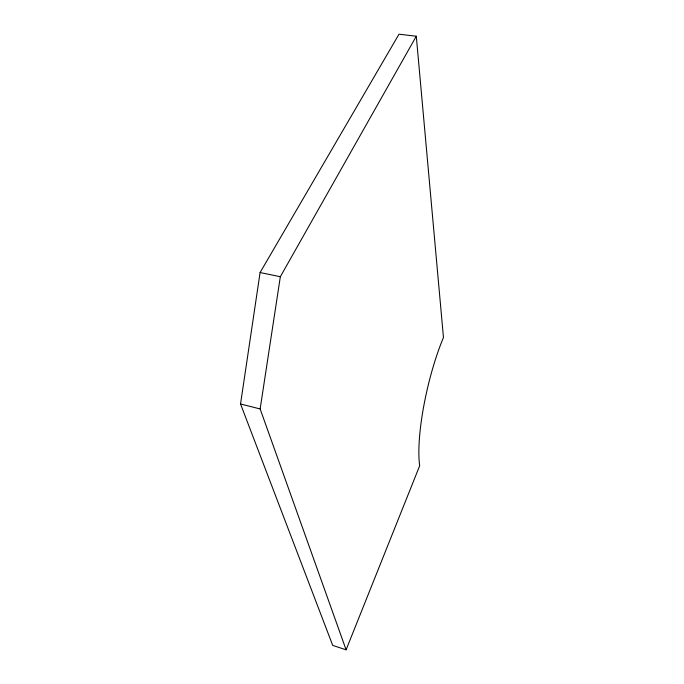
<?xml version="1.0" encoding="UTF-8"?>
<svg xmlns="http://www.w3.org/2000/svg" width="684" height="684" viewBox="0 0 684 684"><rect width="100%" height="100%" fill="white"/><g stroke="black" fill="none" stroke-linecap="round" stroke-linejoin="round"><path stroke-width="1.03" d="M240.537 403.979L260.091 272.548L399.003 34.2L416.291 36.226L443.463 337.511A88.689 19.973 -76.9 0 0 419.685 465.753L346.104 649.8L332.715 645.414L240.537 403.979L260.142 408.955L346.104 649.8M260.142 408.955L280.337 276.721L416.291 36.226M260.091 272.548L280.337 276.721"/></g></svg>
